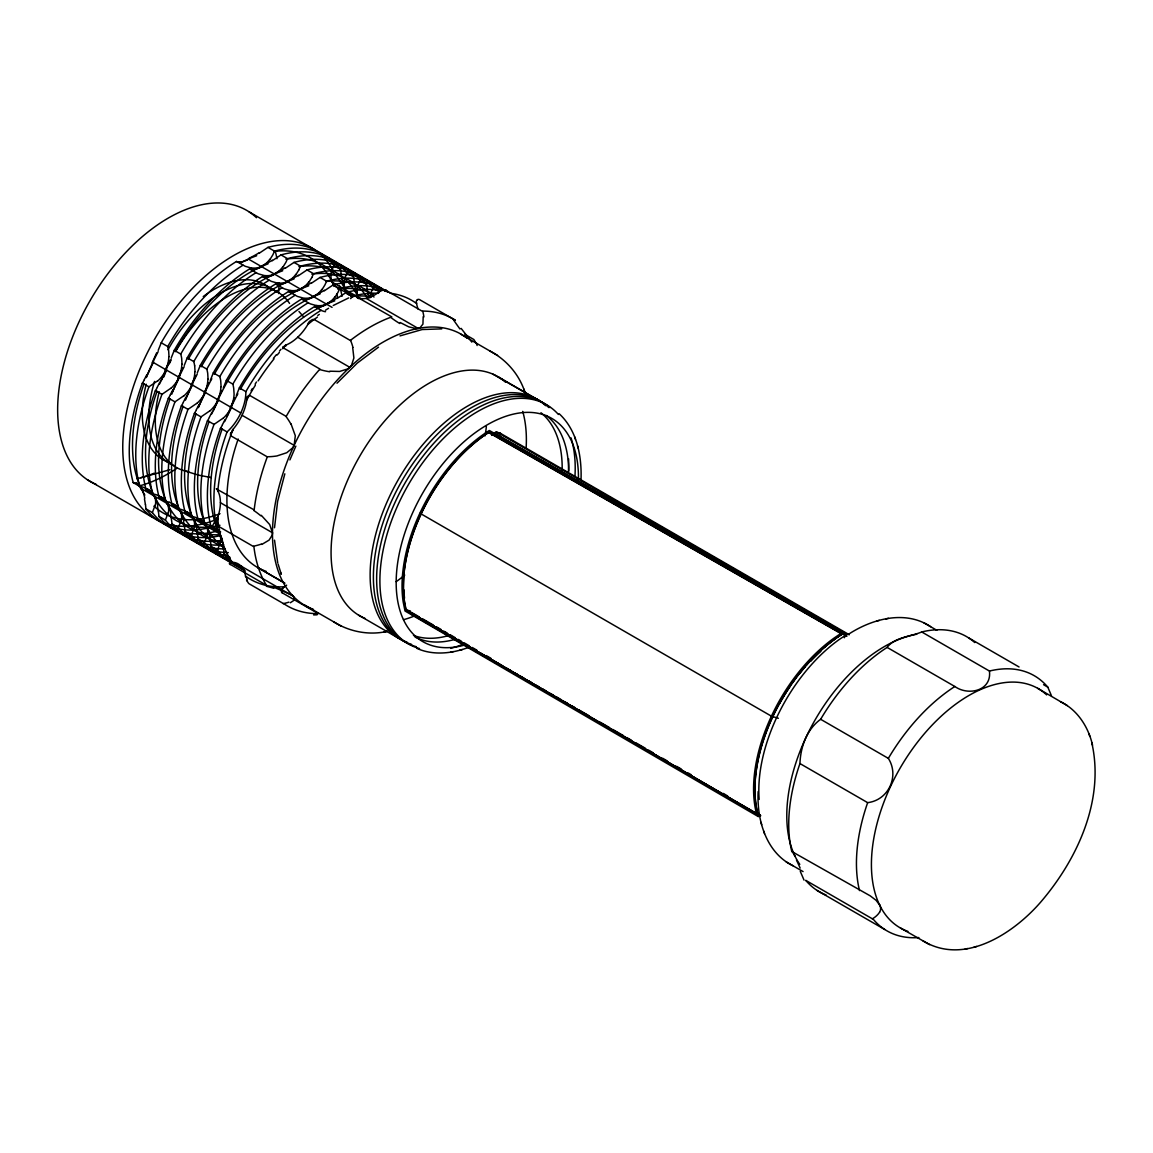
<?xml version="1.0" encoding="UTF-8"?>
<svg xmlns="http://www.w3.org/2000/svg" width="1153" height="1153" viewBox="0 0 1153 1153"><rect width="100%" height="100%" fill="white"/><g stroke="black" fill="none" stroke-linecap="round" stroke-linejoin="round"><path stroke-width="1.5" d="M169.001 356.608L168.655 350.786A37.818 33.956 -54 0 0 167.718 346.534M182.03 364.132L181.67 358.309A37.818 33.956 -54 0 0 180.733 354.057L174.262 350.296L171.235 357.891M195.044 371.641L194.684 365.818M208.059 379.164L207.713 373.341A37.818 33.956 -54 0 0 206.776 369.09L200.291 365.328L197.264 372.938M221.088 386.687L220.727 380.85A37.818 33.956 -54 0 0 219.805 376.613L213.319 372.837L210.293 380.447M921.737 631.959L989.433 671.046C991.955 690.834 968.361 696.196 954.843 686.496L887.133 647.409C894.397 637.292 910.654 636.687 921.737 631.959A147.31 85.048 -60 0 1 974.761 642.552M879.552 904.889L876.093 900.32L870.227 895.852L791.794 851.505A147.31 85.048 -60 0 1 799.951 763.56C800.513 746.913 806.797 729.402 820.633 719.285A147.31 85.048 -60 0 1 887.133 647.409M274.515 527.743L277.628 501.368L284.834 473.811M286.636 585.176A36.824 21.258 -60 0 0 284.301 586.776A161.117 93.018 -60 0 1 245.531 576.096A36.824 21.258 -60 0 0 232.171 562.217A161.117 93.018 -60 0 1 217.643 517.553A36.824 21.258 -60 0 0 217.816 490.904A161.117 93.018 -60 0 1 233.079 429.305A36.824 21.258 -60 0 0 246.728 400.077L246.929 398.895M155.251 505.028L152.355 512.566L145.855 508.804A37.818 14.427 -89.7 0 0 145.465 504.279M168.266 512.537L165.383 520.089L158.869 516.328A37.818 14.427 -89.7 0 0 158.494 511.788M181.295 520.061L178.398 527.598L171.883 523.851A156.52 90.366 -60 0 0 223.768 544.735M207.338 535.093L204.441 542.645A156.52 90.366 -60 0 0 232.027 561.569M220.353 542.602L217.456 550.154A156.52 90.366 -60 0 0 242.087 568.126M331.127 273.131L332.41 268.836A37.818 23.838 -23.9 0 1 334.082 265.579L340.524 269.341L341.922 279.357M344.142 280.64L345.439 276.36M357.156 288.164L358.453 283.869A37.818 23.838 -23.9 0 1 360.125 280.611L366.568 284.373L367.966 294.39M370.185 295.672L371.468 291.392A37.818 23.838 -23.9 0 1 373.154 288.135L379.582 291.882A156.52 90.366 -60 0 0 313.544 273.693L307.029 269.932L298.195 275.841M217.225 518.836L217.643 517.553M237.763 261.875A37.818 9.238 -38.1 0 1 236.466 261.472A156.52 90.366 -60 0 0 161.233 342.772L158.206 350.382M263.792 276.907A37.818 9.238 -38.1 0 1 262.509 276.504A156.52 90.366 -60 0 0 187.276 357.805L184.249 365.415M305.343 299.319L302.936 299.405A37.818 9.238 -38.1 0 1 301.567 299.059A156.52 90.366 -60 0 0 226.334 380.36L223.307 387.97M315.879 306.986A37.818 9.238 -38.1 0 1 314.582 306.568A156.52 90.366 -60 0 0 239.363 387.869L236.336 395.479M247.376 397.252L248.082 395.998A4.136 2.335 58.9 0 1 250.403 395.825L286.203 416.406A165.715 95.685 -60 0 1 319.957 369.061L284.157 348.379M219.603 529.775A37.818 10.463 -35.9 0 0 218.335 530.683L211.893 527.007L216.447 518.619M267.294 456.747A66.168 63.963 70.9 0 0 276.893 455.954L286.766 452.725L292.603 447.897A14.11 13.62 88.2 0 0 294.13 445.361L295.312 435.748L291.017 423.872M289.893 459.903L295.86 446.11M844.327 637.753L845.697 634.827L493.412 433.442L489.002 432.231M146.907 374.566L144.312 379.582M159.936 382.075L157.327 387.091M172.95 389.599L170.356 394.614M185.979 397.122L183.37 402.123M198.993 404.631L196.399 409.646M212.008 412.154L209.414 417.155M225.037 419.663L222.428 424.679M298.8 270.018L295.975 274.558M311.829 277.542L308.99 282.081M228.294 555.933A156.52 90.366 -60 0 1 191.427 535.122L194.309 527.57A32.154 20.826 -19.3 0 0 193.257 518.576A32.154 21.028 -21.4 0 0 186.887 511.687M251.095 390.737L252.406 388.532M282.615 348.725A161.117 93.018 -60 0 1 285.944 345.078A36.824 21.258 -60 0 0 307.851 324.425L308.586 323.258M255.101 384.165L256.47 381.989M282.197 588.88L281.505 590.394A4.136 3.041 -20.2 0 0 282.312 593.103M789.488 686.828L791.909 683.311A127.882 73.835 -60 0 1 795.613 678.238M269.932 259.526L272.757 254.986A37.818 27.787 84.6 0 0 274.428 251.095M282.946 267.049L285.785 262.509A37.818 27.787 84.6 0 0 287.457 258.618M322.018 289.59L324.843 285.065A37.818 27.787 84.6 0 0 326.515 281.159M335.033 297.114L337.858 292.574A37.818 27.787 84.6 0 0 339.53 288.682M795.628 678.166L799.49 673.179L798.193 674.822M232.243 430.343L233.079 429.305M273.376 358.381L276.389 354.692M279.444 351.074L280.986 349.301M810.314 660.655L804.808 666.765A128.228 74.037 -60 0 0 799.519 673.121M806.178 665.195L807.532 663.667M309.869 321.572L311.368 320.217A4.136 3.329 -77.5 0 1 314.524 319.698L350.296 340.466A165.715 95.685 -60 0 1 391.789 316.888L354.591 295.658A6.731 0.807 24.4 0 0 354.447 295.845M337.007 383.2L357.243 363.109L378.515 347.139M283.379 587.54L284.301 586.776M157.702 380.793L148.924 386.817A156.52 90.366 -60 0 0 139.7 486.35L133.186 482.588A156.52 90.366 -60 0 1 142.41 383.055L148.924 386.817M170.73 388.316L161.953 394.34A156.52 90.366 -60 0 0 152.729 493.859A37.818 25.308 -23.8 0 1 156.419 494.81L160.671 496.799M183.745 395.825L174.968 401.849A156.52 90.366 -60 0 0 165.744 501.382A37.818 25.308 -23.8 0 1 169.448 502.333M196.774 403.348L187.982 409.373A156.52 90.366 -60 0 0 178.758 508.891L172.258 505.144A156.52 90.366 -60 0 1 181.482 405.611L187.982 409.373M209.788 410.872L201.011 416.882A156.52 90.366 -60 0 0 191.787 516.414A37.818 25.308 -23.8 0 1 195.477 517.366L199.728 519.354M222.803 418.38L214.026 424.405A156.52 90.366 -60 0 0 204.802 523.938A37.818 25.308 -23.8 0 1 208.506 524.889L212.757 526.863M406.13 610.182L559.248 698.79M334.01 265.579A156.52 90.366 -60 0 0 267.972 247.376L259.137 253.285M354.937 286.881L353.539 276.85L347.039 273.088A156.52 90.366 -60 0 0 281.001 254.899L272.151 260.809M360.053 280.611A156.52 90.366 -60 0 0 294.015 262.408L285.18 268.332M380.85 289.749A156.52 90.366 -60 0 0 320.058 277.441L311.209 283.364M387.984 292.286A156.52 90.366 -60 0 0 333.073 284.964L324.238 290.873M379.986 290.628A156.52 90.366 -60 0 0 346.102 292.487L337.252 298.396M317.767 315.49L319.309 314.38M834.455 639.324L835.536 638.632M834.959 638.964L836.04 638.272M835.464 638.603L838.577 636.528M835.968 638.258L838.072 636.874M378.861 292.141L377.853 292.848A36.824 21.258 -60 0 1 356.608 297.344M837.986 636.874L839.081 636.182M838.49 636.528L839.6 635.851M838.995 636.197L841.632 634.539M839.499 635.865L840.609 635.188M325.492 310.2L328.591 308.255M840.508 635.217L842.137 634.222M841.517 634.582L844.227 632.939L489.348 430.473L488.31 431.121A128.877 74.397 -60 0 0 403.175 601.895L405.006 610.989L758.4 816.655L758.112 815.632A128.79 74.354 -60 0 1 834.988 639.108M842.021 634.265L843.29 633.501M842.555 633.934L845.697 634.827M843.492 633.386L843.088 634.078L489.636 432.404M848.911 634.006C872.432 618.757 905.537 609.778 930.615 626.67M333.246 305.502L348.71 297.906M380.591 291.118L382.537 290.325M230.269 562.462L229.634 562.981A4.136 1.6 12.7 0 0 230.168 564.595M285.022 345.468L285.944 345.078M290.34 602.745L293.871 600.396L294.044 597.398A14.095 4.814 16.6 0 0 291.623 594.89L274.198 587.396M261.846 544.432L269.067 540.123L272.18 535.151A14.11 10.665 36.5 0 0 272.483 532.772M399.99 335.898L422.157 329.542L441.743 328.879M416.723 648.317C433.658 655.942 453.201 653.448 470.006 646.847M922.876 940.776C964.095 966.099 1013.501 933.57 1040.813 901.963C1077.522 859.086 1104.776 799.966 1091.805 742.777M140.767 477.746L169.923 469.732M799.951 763.56L867.661 802.647C888.588 800.182 899.628 775.998 888.343 758.371L820.633 719.285M133.186 482.588L136.861 483.049M161.953 394.34L155.439 390.579A156.52 90.366 -60 0 0 146.215 490.097L149.876 490.558M174.968 401.849L168.453 398.102A156.52 90.366 -60 0 0 159.229 497.62L162.904 498.082M172.258 505.144L175.919 505.605M201.011 416.882L194.497 413.134A156.52 90.366 -60 0 0 185.273 512.653L188.933 513.114M214.026 424.405L207.511 420.643A156.52 90.366 -60 0 0 198.287 520.176L201.962 520.637M220.655 531.908A36.824 21.258 -60 0 0 217.831 531.447A156.52 90.366 -60 0 1 227.055 431.928L220.54 428.167A156.52 90.366 -60 0 0 211.316 527.685L214.977 528.146M383.935 632.103L387.379 631.311C369.248 635.591 349.546 631.786 333.851 621.943M450.751 652.194L453.331 651.604M459.874 650.105L462.324 649.543M876.871 620.977L879.321 620.415M885.864 618.916L888.459 618.325M965.047 949.121L967.626 948.53M974.17 947.031L976.634 946.469M240.242 261.731L237.835 261.817M253.271 269.24L250.85 269.326A37.818 9.238 -38.1 0 1 249.48 268.995A156.52 90.366 -60 0 0 174.262 350.296M266.285 276.763L263.864 276.85M279.314 284.287L276.893 284.359M292.329 291.795L289.907 291.882M318.372 306.828L315.951 306.914M231.335 562.232L232.171 562.217M329.83 371.194L339.602 371.453L347.572 368.974A14.095 12.524 8.5 0 0 349.791 367.303A14.095 12.524 8.5 0 0 351.535 365.242L353.885 357.992L352.674 347.442M419.995 513.272L771.415 716.172L778.376 718.276M251.051 267.957L245.258 266.3L236.495 261.443M277.08 283.004L271.301 281.346L262.538 276.475M290.109 290.513L284.33 288.855L275.553 283.998A156.52 90.366 -60 0 0 200.291 365.328M316.153 305.545L310.359 303.888L301.596 299.031M211.129 477.544L198.475 475.122L184.365 470.755M495.141 433.211L494.392 433.124L846.893 636.225M849.242 634.741A1.845 1.067 -60 0 0 848.911 634.525L845.769 633.66L496.828 432.202A1.845 1.484 -74.6 0 0 494.752 433.096M410.454 611.032L406.043 609.807L404.026 598.537A128.041 73.922 -60 0 1 403.406 590.105L403.752 575.808A127.493 73.619 -60 0 1 404.516 568.544L405.034 564.884A128.329 74.095 -60 0 1 406.75 555.602L407.6 551.84A127.652 73.706 -60 0 1 410.137 542.371L411.304 538.537A128.041 73.922 -60 0 1 489.045 432.159M413.696 614.895L411.736 614.347A1.845 1.484 -74.6 0 1 411.044 612.43M414.489 615.111L414.878 615.212A1.845 1.067 -60 0 0 415.584 615.111M760.476 815.358L758.083 814.695A127.882 73.835 -60 0 1 772.596 716.69M169.405 502.377L173.699 504.322M349.518 295.096L351.593 295.744A37.818 12.942 -87.9 0 0 353.178 295.528M249.524 268.966L258.286 273.823L264.066 275.481A32.154 24.429 80.1 0 0 274.443 274.169M213.319 372.837A156.52 90.366 -60 0 1 288.581 291.507L297.344 296.379L303.124 298.036A32.154 24.429 80.1 0 0 313.515 296.725M338.708 288.855L353.178 295.557M351.737 296.379L352.746 296.926M147.656 489.276L143.361 487.344A37.818 25.308 -23.8 0 0 139.744 486.292M186.714 511.831L182.419 509.9A37.818 25.308 -23.8 0 0 178.801 508.833M900.464 928.006L929.664 944.667M488.598 432.188L841.618 633.631M489.866 351.002C506.816 359.822 520.277 375.619 525.451 394.11L523.88 389.065M493.037 374.206L539.489 400.797L498.874 377.247M1060.544 701.716C1077.536 709.917 1088.475 727.139 1092.54 745.184M758.155 791.607C756.699 819.61 765.938 852.615 792.961 865.73M968.736 637.94L1019.05 666.967M884.769 929.505L817.059 890.419M464.89 334.327L473.84 339.501A165.715 95.685 -60 0 1 476.16 343.536M386.169 290.412L421.969 311.079A165.715 95.685 -60 0 1 455.349 320.275L419.533 299.607A4.136 2.407 52.5 0 0 417.213 299.881A6.731 3.963 46.9 0 0 416.853 300.414M249.149 211.893L314.25 249.48M460.566 334.082L497.563 355.412M1043.566 684.68L1047.789 687.13L1051.464 695.763M366.106 298.368L418.179 328.432A14.095 7.826 34.6 0 0 419.966 327.827L422.935 324.094L423.18 316.686M923.827 622.779L936.856 630.302M1067.332 705.607L1037.671 688.298M331.343 273.102A32.154 20.711 -21.5 0 0 332.122 282.154L361.091 298.829M267.972 247.376L274.486 251.138A156.52 90.366 -60 0 1 340.524 269.341M281.001 254.899L287.501 258.661A156.52 90.366 -60 0 1 353.539 276.85M294.015 262.408L300.529 266.17A156.52 90.366 -60 0 1 366.568 284.373M320.058 277.441L326.573 281.202A156.52 90.366 -60 0 1 385.073 291.406M333.073 284.964L339.587 288.726A156.52 90.366 -60 0 1 388.013 292.012M346.102 292.487L352.602 296.235A156.52 90.366 -60 0 1 378.544 293.323M248.385 259.036L332.078 307.361M314.625 306.539L321.125 310.301A36.824 21.258 -60 0 0 325.535 311.699M848.911 634.525L499.97 433.067L496.828 432.202A1.845 1.067 -60 0 0 495.012 433.571M698.084 549.232L701.197 551.033M712.107 557.317L715.22 559.119M726.131 565.417L735.47 570.807M746.38 577.105L749.493 578.907M752.606 580.708L755.719 582.51M768.186 589.702L771.299 591.503M774.412 593.305L846.071 634.669M297.705 337.238L349.777 367.303M161.233 342.772L167.747 346.534A156.52 90.366 -60 0 1 243.009 265.204M187.276 357.805L193.79 361.566A37.818 33.956 -54 0 1 194.655 365.832M226.334 380.36L232.848 384.122A37.818 33.956 -54 0 1 233.713 388.374L234.102 394.196A32.154 29.229 -50.5 0 1 230.859 407.268M239.363 387.869L245.863 391.631A156.52 90.366 -60 0 1 321.125 310.301M152.888 362.229L240.775 412.961M242.058 415.282L294.13 445.346M231.494 436.194L267.294 456.862A165.715 95.685 -60 0 0 254.164 509.9L216.966 489.261M411.462 612.402L419.26 616.898M422.373 618.7L433.269 624.998M436.382 626.8L441.066 629.495M444.179 631.296L447.292 633.098M450.405 634.899L455.075 637.595M458.202 639.396L461.315 641.183M464.428 642.985L469.098 645.68M472.211 647.482L476.895 650.177M486.235 655.581L490.904 658.277M220.41 502.708L272.483 532.772L269.687 524.543L261.284 515.319M416.435 616.12L419.548 617.922M422.675 619.709L425.788 621.51M430.458 624.205L433.571 626.007M436.684 627.808L447.595 634.107M458.49 640.405L467.844 645.795M470.957 647.597L475.627 650.292M480.311 652.987L489.65 658.392M492.763 660.193L502.117 665.584M506.787 668.279L511.456 670.974M514.584 672.775L517.697 674.577M520.81 676.379L523.923 678.18M528.593 680.875L531.72 682.677M536.39 685.372L539.503 687.174M542.616 688.961L545.729 690.762M550.413 693.472L553.526 695.259M556.64 697.061L561.309 699.756M564.422 701.557L567.535 703.359M572.219 706.054L575.333 707.856M578.446 709.657L589.356 715.955M600.252 722.239L609.606 727.644M612.719 729.445L623.629 735.729M626.742 737.531L631.412 740.226M636.081 742.936L645.435 748.326M648.548 750.127L653.218 752.823M662.571 758.213L667.241 760.922M676.58 766.313L681.264 769.008M760.677 815.82L411.736 614.347A1.845 1.067 -60 0 1 411.29 612.877M218.104 526.114L253.919 546.781A165.715 95.685 -60 0 0 266.429 585.234L230.614 564.566M146.215 490.097L152.729 493.859M159.229 497.62L165.744 501.382M185.273 512.653L191.787 516.414M198.287 520.176L204.802 523.938M211.316 527.685L217.831 531.447M141.185 488.497L219.315 533.608A32.154 20.826 -19.3 0 1 220.511 542.587M786.173 861.853L803.079 871.582M257.595 567.492L284.906 583.216M258.157 567.809L284.46 582.957M191.427 535.122L184.912 531.36A156.52 90.366 -60 0 0 228.308 552.618M197.552 534.343A37.818 14.427 -89.7 0 1 198.028 538.826L204.441 542.645M210.567 541.867A37.818 14.427 -89.7 0 1 211.042 546.335L217.456 550.154M230.081 557.432L223.97 553.916A156.52 90.366 -60 0 0 244.321 570.173M241.035 566.094L293.107 596.173M87.484 479.807L152.585 517.394M304.551 605.022L341.547 626.353M282.499 592.973L318.3 613.641A165.715 95.685 -60 0 1 284.921 604.446L249.12 583.778A4.136 2.018 60.5 0 1 247.146 580.824M358.569 615.14L398.924 638.445M560.718 699.64L758.76 814.883M405.64 609.764L757.19 814.378M688.182 772.971L691.094 774.672M723.262 793.423L727.644 795.974M772.654 716.878L772.438 716.734A127.752 73.749 -60 0 1 779.399 703.316A128.228 74.037 -60 0 1 784.833 694.034M400.163 322.509L408.724 326.832L416.031 328.591A14.095 7.826 34.7 0 0 418.179 328.432M559.133 413.696C576.875 430.055 581.761 455.723 581.054 478.913M471.836 342.11L461.099 328.36M298.973 311.497L303.643 316.888M217.816 490.904L217.427 490.169M794.921 856.03L791.852 850.611L791.794 851.505M278.104 564.076L281.274 574.223L280.871 572.955M1089.008 733.856L1089.801 736.392M760.966 822.276L761.701 824.683M763.704 831.068L764.497 833.605M574.713 436.915L575.491 439.466M577.494 445.836L578.244 448.258M222.572 543.899L223.509 549.462M209.558 536.376L210.48 541.939M196.543 528.852L197.466 534.43M183.514 521.343L184.451 526.907M170.5 513.82L171.422 519.398A37.818 14.427 -89.7 0 1 171.984 523.793M157.471 506.311L158.408 511.874M144.456 498.788L145.379 504.365M405.063 605.368L405.813 609.721L756.541 813.859A128.805 74.368 -60 0 1 833.691 638.344L840.796 633.487L488.598 432.534A128.877 74.397 -60 0 0 404.472 602.659L405.078 606.247M277.729 562.88L274.529 540.166M245.719 577.163L245.531 576.096M418.308 309.35A36.824 21.258 -60 0 1 416.608 303.542L416.521 302.518M491.697 435.387A128.819 74.368 -60 0 1 493.83 433.975L846.043 634.928L838.966 639.684A128.862 74.397 -60 0 0 776.646 717.613A128.805 74.368 -60 0 0 759.164 799.433M810.285 660.741A127.882 73.835 -60 0 1 834.383 639.454M784.804 694.092A127.752 73.749 -60 0 1 789.459 686.885M820.619 650.364A128.069 73.951 -60 0 1 834.441 639.18M810.631 661.346A128.358 73.187 -59.7 0 1 820.864 651.243M799.678 673.424A129.741 74.138 -59.8 0 1 804.967 667.025M791.938 683.354A130.203 74.585 -59.9 0 1 795.671 678.209M779.572 703.402A128.92 74.109 -60 0 1 789.661 686.914M404.516 598.191A128.012 73.129 -60.6 0 1 403.939 589.774M313.472 609.389A156.52 90.366 -60 0 1 303.758 426.682A156.52 90.366 -60 0 1 467.066 338.117M486.35 426.653A147.31 85.048 -60 0 1 485.082 435.848M404.732 575.088A147.31 85.048 -60 0 1 396.185 581.688M266.242 571.384A147.31 85.048 -60 0 1 238.181 439.019M246.728 400.077A161.117 93.018 -60 0 1 255.346 385.246M258.113 380.908A161.117 93.018 -60 0 1 274.01 358.886M277.196 355.009A161.117 93.018 -60 0 1 279.343 352.472M307.851 324.425A161.117 93.018 -60 0 1 317.435 317.075M389.887 293.193A161.117 93.018 -60 0 1 416.608 303.542M231.277 432.779A9.584 5.477 -38.5 0 1 232.791 430.53M230.542 433.614A6.731 4.511 -32.2 0 1 230.802 432.793M231.349 436.324A4.136 2.911 -26.8 0 1 230.715 433.629M286.03 416.536A67.768 66.096 -89 0 1 290.844 423.958M246.598 398.534A10.492 5.52 76.7 0 1 247.131 396.891M329.744 371.756A65.923 60.778 9.5 0 1 319.799 369.551M284.287 346.52A9.584 2.738 -5.8 0 1 286.117 345.741M283.191 346.808A6.731 2.421 2.1 0 1 283.479 346.448M283.782 348.437A4.136 1.542 7 0 1 283.407 346.88M350.584 340.38A69.079 61.08 14.3 0 1 352.948 347.384M308.298 323.027A10.492 7.177 -60.7 0 1 309.653 321.255M399.716 323.503A65.923 40.744 35.8 0 1 391.126 317.709M354.202 296.321A9.584 1.672 16.1 0 1 354.504 295.874M422.776 311.324A69.079 37.602 37.8 0 1 423.886 316.96M382.508 290.239A4.136 3.041 -20.3 0 1 386.341 290.225M378.415 291.954A10.492 5.606 -17.7 0 1 380.231 290.83M459.975 329.023A66.168 11.242 53.7 0 1 453.504 319.9M476.549 343.263A67.71 5.938 55.9 0 1 477.111 345.525M416.175 302.389A9.584 6.068 36.5 0 1 416.752 300.342M317.104 614.808A67.71 5.232 -3.6 0 1 313.63 614.924M282.341 588.938A10.492 8.057 2.5 0 1 283.566 587.655M288.87 602.169A65.937 20.812 12 0 1 283.162 603.61M266.329 586.228A69.079 26.533 15.7 0 1 273.823 588.304M247.203 580.175A9.584 2.81 66.3 0 1 246.526 577.869M246.886 580.838A6.731 2.81 61.6 0 1 246.511 579.901M230.571 562.693A10.492 3.891 29.1 0 1 231.739 562.606M261.529 544A66.168 48.657 30.4 0 1 253.588 546.162M217.153 521.963A9.584 5.52 -80.7 0 1 217.73 519.124M216.678 523.015A6.731 4.655 -81.5 0 1 216.678 521.963M218.09 526.157A4.136 3.084 -79.7 0 1 216.879 523.001M253.775 510.476A67.71 53.009 35.2 0 1 260.823 515.809M216.389 489.031A10.492 1.297 49.7 0 1 216.461 488.67M907.93 931.379A138.101 79.73 -60 0 1 900.839 766.875A138.101 79.73 -60 0 1 1046.65 694.884M879.869 904.903A26.778 14.686 12.8 0 1 879.696 912.268M799.793 864.39A138.101 79.73 -60 0 1 809.305 730.642A138.101 79.73 -60 0 1 916.736 634.236M826.11 895.031A147.31 85.048 -60 0 1 805.702 880.33L873.412 919.417A147.31 85.048 -60 0 0 918.855 937.562M989.433 671.046A147.31 85.048 -60 0 1 1047.789 687.13M859.504 890.592A147.31 85.048 -60 0 1 867.661 802.647M888.343 758.371A147.31 85.048 -60 0 1 954.843 686.496M796.492 860.052A26.778 0.778 66.2 0 1 800.153 868.079M800.283 871.409A44.924 2.32 66.9 0 1 804.045 880.143M879.48 912.34A44.924 23.795 8.4 0 1 872.345 918.855M274.371 251.426A147.31 85.048 -60 0 1 334.067 286.42M336.719 294.073A147.31 85.048 -60 0 1 337.598 297.301M219.992 513.676A147.31 85.048 -60 0 1 153.925 506.138M144.846 495.098A147.31 85.048 -60 0 1 144.053 383.776M146.345 377.593A147.31 85.048 -60 0 1 158.148 351.636M240.011 263.172A147.31 85.048 -60 0 1 256.672 255.735M136.847 483.323A32.154 10.579 88.3 0 1 141.055 489.117M141.329 487.892A32.154 11.256 89.4 0 1 144.788 498.226M285.829 259.166A147.31 85.048 -60 0 1 347.082 293.929M219.935 525.278A147.31 85.048 -60 0 1 157.067 391.299M161.204 380.476A147.31 85.048 -60 0 1 171.163 359.159M175.227 351.723A147.31 85.048 -60 0 1 268.044 263.85M147.829 489.131A32.154 21.028 -21.4 0 1 154.257 495.992A32.154 20.826 -19.3 0 1 155.41 505M149.861 490.832A32.154 10.579 88.3 0 1 154.07 496.626M154.343 495.415A32.154 11.256 89.4 0 1 157.802 505.749M338.896 288.711A32.154 20.826 -19.3 0 1 332.179 282.125M349.503 295.312A32.154 10.925 89.9 0 1 345.05 290.253M345.323 289.028A32.154 10.579 88.3 0 1 342.225 278.839M351.924 296.22A32.154 20.826 -19.3 0 1 345.208 289.634A32.154 20.711 -21.5 0 1 344.358 280.626M259.31 252.694A32.154 6.976 -34.7 0 1 249.019 258.272M247.736 259.814A32.154 7.509 -36.1 0 1 239.723 262.192M269.773 259.339A32.154 24.17 82.4 0 1 261.385 266.502M261.428 266.646A32.154 24.429 80.1 0 1 251.051 267.856M272.324 260.203A32.154 6.976 -34.7 0 1 262.048 265.781M260.751 267.323A32.154 7.509 -36.1 0 1 252.738 269.701M153.608 361.768A32.154 2.782 -64.7 0 1 146.46 376.483M156.649 352.876A32.154 1.845 -64.6 0 1 152.138 362.763M166.09 369.825A32.154 29.56 -48.4 0 1 157.817 380.922M168.842 356.623A32.154 29.229 -50.5 0 1 165.758 369.681M166.623 369.277A32.154 2.782 -64.7 0 1 159.489 384.007M169.664 360.385A32.154 1.845 -64.6 0 1 165.153 370.272M168.021 349.763A101.277 58.472 -60 0 1 276.403 292.055M173.858 465.625A101.277 58.472 -60 0 1 154.56 381.412M203.245 296.537A101.277 58.472 -60 0 1 270.941 289.244M171.35 463.232A101.277 58.472 -60 0 1 146.2 384.223M154.156 473.191A147.31 85.048 -60 0 1 136.775 478.697M96.391 484.491A156.52 90.366 -60 0 1 92.384 296.71A156.52 90.366 -60 0 1 256.485 217.701M275.178 250.878A156.52 90.366 -60 0 1 276.951 258.733M278.997 282.658A156.52 90.366 -60 0 1 278.55 293.539M176.928 468.291A156.52 90.366 -60 0 1 139.34 485.917M218.378 518.735A156.52 90.366 -60 0 1 143.822 360.168A156.52 90.366 -60 0 1 332.943 270.076M339.414 285.454A156.52 90.366 -60 0 1 342.052 296.321M298.843 266.674A147.31 85.048 -60 0 1 358.208 297.157A32.154 20.826 -19.3 0 0 358.727 298.05M218.839 534.761A147.31 85.048 -60 0 1 170.096 398.808M171.783 394.167A147.31 85.048 -60 0 1 184.177 366.683M188.242 359.246A147.31 85.048 -60 0 1 282.716 270.768M179.119 377.334A32.154 29.56 -48.4 0 1 170.831 388.431M181.857 364.146A32.154 29.229 -50.5 0 1 178.787 377.204M179.637 376.8A32.154 2.782 -64.7 0 1 172.503 391.53M182.678 367.908A32.154 1.845 -64.6 0 1 178.182 377.795M282.802 266.847A32.154 24.17 82.4 0 1 274.4 274.01M285.353 267.727A32.154 6.976 -34.7 0 1 275.063 273.304M273.765 274.846A32.154 7.509 -36.1 0 1 265.767 277.224M311.872 274.198A147.31 85.048 -60 0 1 367.562 298.079M222.587 541.996A147.31 85.048 -60 0 1 183.111 406.332M185.402 400.149A147.31 85.048 -60 0 1 197.206 374.192M201.271 366.755A147.31 85.048 -60 0 1 294.087 278.882M192.133 384.857A32.154 29.56 -48.4 0 1 183.846 395.955M194.871 371.655A32.154 29.229 -50.5 0 1 191.802 384.713M192.666 384.309A32.154 2.782 -64.7 0 1 185.532 399.039M195.707 375.417A32.154 1.845 -64.6 0 1 191.196 385.304M295.817 274.371A32.154 24.17 82.4 0 1 287.414 281.534M287.472 281.678A32.154 24.429 80.1 0 1 277.095 282.903M298.368 275.236A32.154 6.976 -34.7 0 1 288.091 280.828M286.794 282.355A32.154 7.509 -36.1 0 1 278.781 284.733M326.458 281.491A147.31 85.048 -60 0 1 373.99 297.042M223.552 546.825A147.31 85.048 -60 0 1 196.125 413.841M198.417 407.658A147.31 85.048 -60 0 1 211.821 378.732M214.285 374.278A147.31 85.048 -60 0 1 308.745 285.8M205.162 392.366A32.154 29.56 -48.4 0 1 196.875 403.464M207.9 379.178A32.154 29.229 -50.5 0 1 204.83 392.236M205.681 391.833A32.154 2.782 -64.7 0 1 198.547 406.562M208.722 382.94A32.154 1.845 -64.6 0 1 204.225 392.827M308.845 281.88A32.154 24.17 82.4 0 1 300.443 289.057M300.486 289.201A32.154 24.429 80.1 0 1 290.109 290.412M311.396 282.759A32.154 6.976 -34.7 0 1 301.106 288.336M299.809 289.879A32.154 7.509 -36.1 0 1 291.81 292.257M224.388 548.079A147.31 85.048 -60 0 1 209.154 421.364M213.291 410.554A147.31 85.048 -60 0 1 320.116 293.914M337.915 289.23A147.31 85.048 -60 0 1 373.313 294.174M218.176 399.889A32.154 29.56 -48.4 0 1 209.889 410.987M220.915 386.687A32.154 29.229 -50.5 0 1 217.845 399.76M218.71 399.356A32.154 2.782 -64.7 0 1 211.561 414.071M221.751 390.449A32.154 1.845 -64.6 0 1 217.24 400.35M321.86 289.403A32.154 24.17 82.4 0 1 313.457 296.566M324.411 290.268A32.154 6.976 -34.7 0 1 314.12 295.86M312.838 297.402A32.154 7.509 -36.1 0 1 304.824 299.78M222.183 538.941A147.31 85.048 -60 0 1 222.169 428.887M226.939 416.521A147.31 85.048 -60 0 1 237.864 393.764M240.328 389.31A147.31 85.048 -60 0 1 334.788 300.832M350.93 296.753A147.31 85.048 -60 0 1 371.511 296.782M231.191 407.413A32.154 29.56 -48.4 0 1 222.918 418.51M231.724 406.865A32.154 2.782 -64.7 0 1 224.59 421.594M234.765 397.972A32.154 1.845 -64.6 0 1 230.254 407.859M334.874 296.926A32.154 24.17 82.4 0 1 326.486 304.089M326.53 304.233A32.154 24.429 80.1 0 1 316.153 305.444M337.425 297.791A32.154 6.976 -34.7 0 1 327.149 303.369M325.852 304.911A32.154 7.509 -36.1 0 1 317.839 307.289M365.256 618.527A138.101 79.73 -60 0 1 361.091 453.893A138.101 79.73 -60 0 1 505.461 382.147M522.727 411.39A138.101 79.73 -60 0 1 526.172 447.249M415.455 615.572A138.101 79.73 -60 0 1 403.492 619.694M407.009 642.091A138.101 79.73 -60 0 1 399.529 477.515A138.101 79.73 -60 0 1 545.585 405.669M540.944 412.731A128.891 74.412 -60 0 1 562.16 470.352M449.065 635.447A128.891 74.412 -60 0 1 413.466 635.447M411.635 644.412A138.101 79.73 -60 0 1 402.166 480.455A138.101 79.73 -60 0 1 548.842 407.557M568.573 458.764A138.101 79.73 -60 0 1 568.487 471.692M416.276 646.703A138.101 79.73 -60 0 1 403.593 485.543A138.101 79.73 -60 0 1 549.938 407.513M546.046 415.411A128.891 74.412 -60 0 1 568.688 471.087M455.579 639.209A128.891 74.412 -60 0 1 415.08 637.076M419.533 648.577A138.101 79.73 -60 0 1 409.92 482.084A138.101 79.73 -60 0 1 558.398 414.46M571.066 437.924A138.101 79.73 -60 0 1 575.001 475.44M464.27 643.763A138.101 79.73 -60 0 1 450.636 648.317M465.351 644.844A128.891 74.412 -60 0 1 397.482 564.105A128.891 74.412 -60 0 1 496.049 420.225A128.891 74.412 -60 0 1 578.431 479.749M144.24 379.942A37.818 4.54 -65.6 0 1 142.309 383.473M211.893 527.007A156.52 90.366 -60 0 1 145.855 508.804M218.393 530.769A156.52 90.366 -60 0 1 152.355 512.566M157.255 387.466A37.818 4.54 -65.6 0 1 155.324 390.997M220.41 535.641A156.52 90.366 -60 0 1 158.869 516.328M222.486 540.267A156.52 90.366 -60 0 1 165.383 520.089M180.762 354.043A156.52 90.366 -60 0 1 256.024 272.713M170.269 394.989A37.818 4.54 -65.6 0 1 168.352 398.506M225.152 548.828A156.52 90.366 -60 0 1 178.398 527.598M193.79 361.566A156.52 90.366 -60 0 1 269.053 280.237M183.298 402.498A37.818 4.54 -65.6 0 1 181.367 406.029M307.029 269.932A156.52 90.366 -60 0 1 373.068 288.12M206.805 369.075A156.52 90.366 -60 0 1 282.067 287.76M196.313 410.021A37.818 4.54 -65.6 0 1 194.381 413.538M230.081 558.931A156.52 90.366 -60 0 1 197.927 538.883M219.834 376.599A156.52 90.366 -60 0 1 295.096 295.269M209.342 417.53A37.818 4.54 -65.6 0 1 207.41 421.061M241.553 566.109A156.52 90.366 -60 0 1 210.956 546.392M232.848 384.122A156.52 90.366 -60 0 1 308.11 302.792M222.356 425.053A37.818 4.54 -65.6 0 1 220.425 428.57M245.863 391.631A36.824 21.258 -60 0 1 227.055 431.928M245.43 571.081A156.52 90.366 -60 0 1 235.731 563.558M276.821 284.431A37.818 9.238 -38.1 0 1 275.524 284.027M289.835 291.94A37.818 9.238 -38.1 0 1 288.538 291.536M352.602 296.235A36.824 21.258 -60 0 1 350.627 298.627M300.472 266.127A37.818 27.787 84.6 0 1 298.757 269.975M313.486 273.65A37.818 27.787 84.6 0 1 311.786 277.498M358.54 298.641A32.154 10.925 89.9 0 1 358.064 297.777M358.338 296.552A32.154 10.579 88.3 0 1 355.254 286.362M358.165 297.186A32.154 20.711 -21.5 0 1 357.387 288.135M345.496 276.36A37.818 23.838 -23.9 0 1 347.111 273.102M369.133 297.604A32.154 10.579 88.3 0 1 368.268 293.871M370.084 297.748A32.154 20.711 -21.5 0 1 370.401 295.658M216.317 518.475A32.154 24.429 80.1 0 1 217.989 516.501M160.858 496.655A32.154 21.028 -21.4 0 1 167.271 503.515M167.214 503.544A32.154 20.826 -19.3 0 1 168.439 512.523M162.89 498.355A32.154 10.579 88.3 0 1 167.099 504.149M167.372 502.924A32.154 11.256 89.4 0 1 170.831 513.258M173.872 504.164A32.154 21.028 -21.4 0 1 180.3 511.024M180.243 511.053A32.154 20.826 -19.3 0 1 181.453 520.032M175.905 505.879A32.154 10.579 88.3 0 1 180.113 511.658M180.387 510.448A32.154 11.256 89.4 0 1 183.846 520.781M188.933 513.388A32.154 10.579 88.3 0 1 193.127 519.181M193.416 517.956A32.154 11.256 89.4 0 1 196.875 528.29M199.916 519.196A32.154 21.028 -21.4 0 1 206.344 526.071A32.154 20.826 -19.3 0 1 207.497 535.078M201.948 520.911A32.154 10.579 88.3 0 1 206.156 526.69M206.43 525.48A32.154 11.256 89.4 0 1 209.889 535.814M212.93 526.719A32.154 21.028 -21.4 0 1 219.358 533.58M214.962 528.42A32.154 10.579 88.3 0 1 219.171 534.214M219.445 533.003A32.154 11.256 89.4 0 1 222.904 543.337M184.538 526.835A37.818 14.427 -89.7 0 1 184.999 531.302M223.596 549.376A37.818 14.427 -89.7 0 1 224.071 553.858M500.316 434.854A1.845 1.067 -60 0 0 499.97 433.067A1.845 1.484 -74.6 0 0 497.966 433.816M844.111 634.726A1.845 1.067 -60 0 1 845.769 633.66A1.845 1.484 -74.6 0 1 846.302 636.067M760.418 815.675A1.845 1.067 -60 0 1 760.173 814.667M175.948 351.002A101.277 58.472 -60 0 1 289.547 303.426M188.588 471.649A101.277 58.472 -60 0 1 159.229 391.746M163.841 376.93A101.277 58.472 -60 0 1 166.421 370.344M169.304 363.8A101.277 58.472 -60 0 1 170.86 360.558"/></g></svg>
